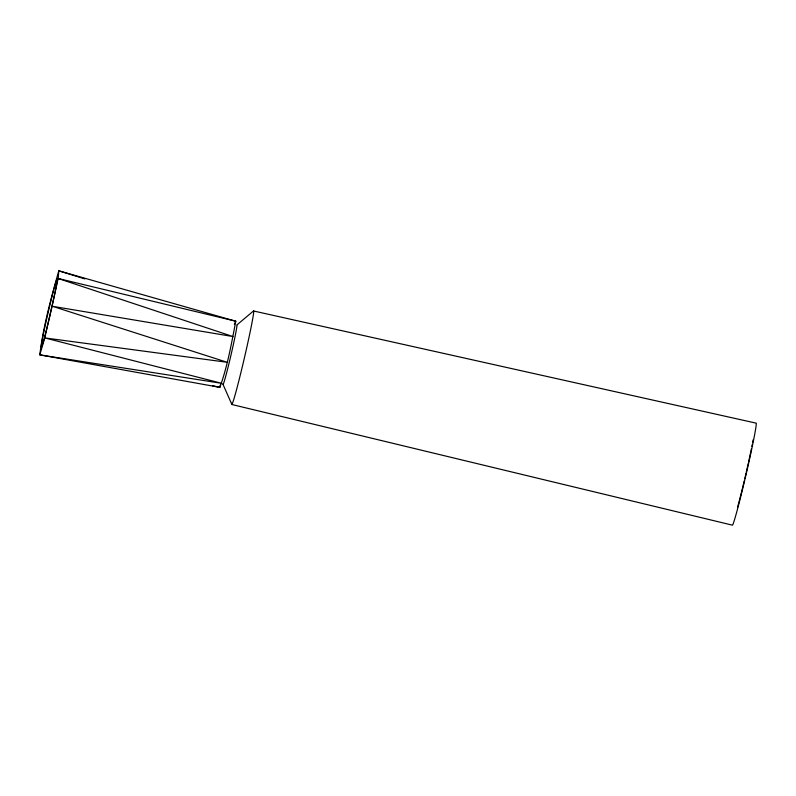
<?xml version="1.0" encoding="UTF-8"?>
<svg xmlns="http://www.w3.org/2000/svg" width="796" height="796" viewBox="0 0 796 796"><rect width="100%" height="100%" fill="white"/><g stroke="black" fill="none" stroke-linecap="round" stroke-linejoin="round"><path stroke-width="1.19" d="M220.283 384.995L219.855 387.353L39.8 354.867C43.282 326.38 50.994 298.42 58.795 270.819L235.785 321.216C231.487 343.424 227.566 366.09 219.855 387.353L212.582 385.722M234.362 324.231L235.785 321.216L58.188 278.491L58.795 270.819L84.824 278.908M223.069 384.538L231.895 404.507L732.469 525.181A52.397 1.841 -76.9 0 0 746.429 472.923A52.397 1.841 -76.9 0 0 756.041 423.124L253.496 310.967L236.82 325.007A30.566 1.075 -76.9 0 1 230.303 357.951A30.566 1.075 -76.9 0 1 222.98 383.712M253.496 310.967A48.029 1.692 -76.9 0 1 243.268 362.717A48.029 1.692 -76.9 0 1 231.745 403.204M753.135 439.85A43.591 1.532 -76.9 0 1 752.708 442.168M752.28 444.377A43.591 1.532 -76.9 0 1 751.872 446.427M751.434 448.606A43.591 1.532 -76.9 0 1 750.966 450.874M750.727 452.038A43.591 1.532 -76.9 0 1 748.538 462.178M748.31 463.242A43.591 1.532 -76.9 0 1 746.32 472.028M746.071 473.132A43.591 1.532 -76.9 0 1 744.777 478.675M744.25 480.893A43.591 1.532 -76.9 0 1 737.584 507.201M58.188 278.491L44.765 337.912L39.8 354.867L221.746 383.334L44.765 337.912L227.188 362.289L52.377 306.281L232.999 336.559L58.188 278.491M44.775 336.32A34.934 1.234 -76.9 0 0 57.262 279.774A34.934 1.234 -76.9 0 0 45.86 322.44A34.934 1.234 -76.9 0 0 44.775 336.32"/></g></svg>
